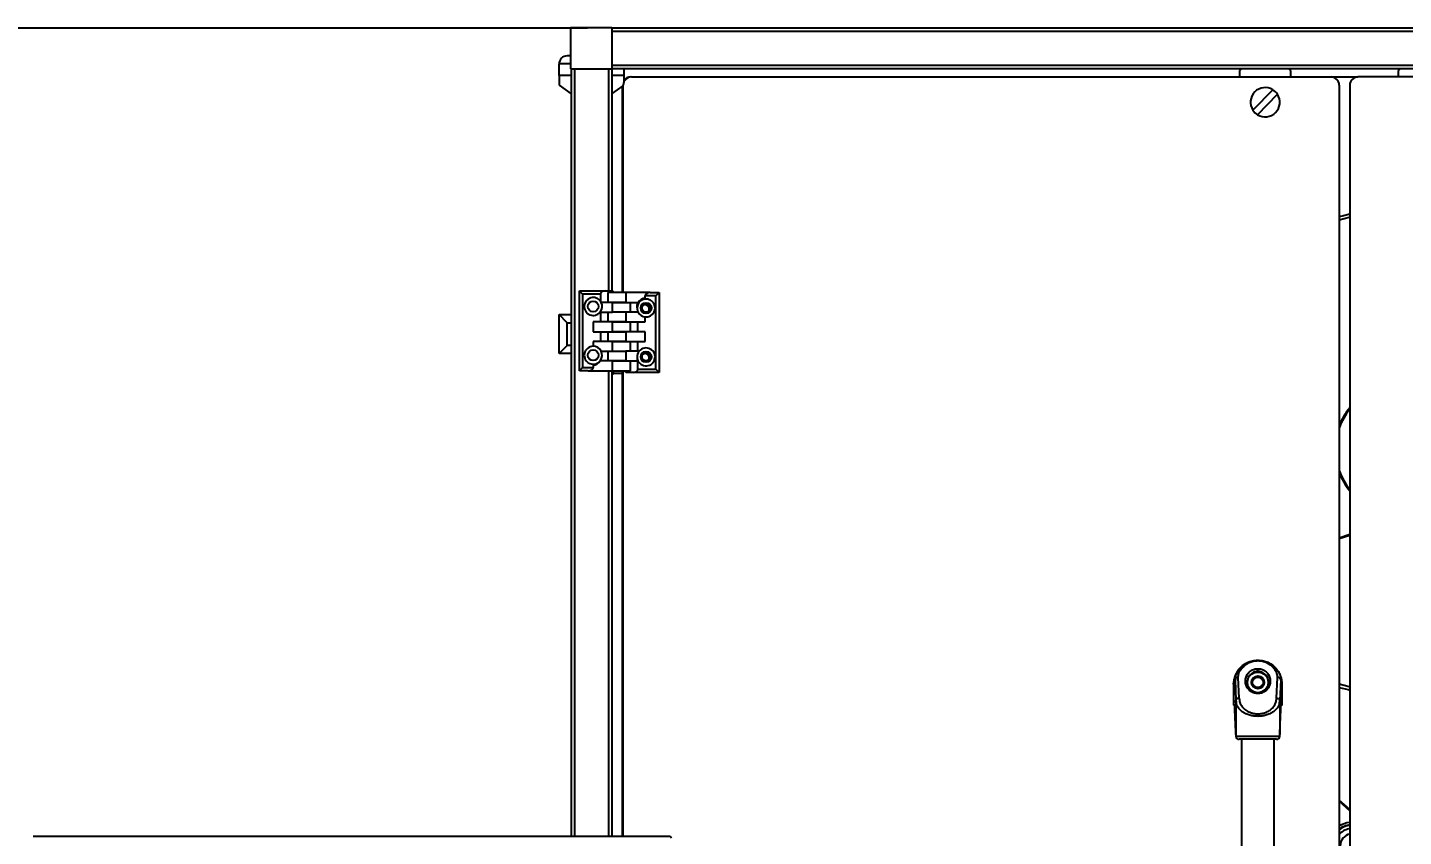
# Model space of a CAD drawing. Header units: millimetres. Extents: x 10 to 584, y 10 to 410.
# Drawn here: x 144.6 to 200.9, y 313.7 to 346.8 of the extents above; entities that cross this region are included whole.
import ezdxf

# ---------------------------------------------------------------- set-up
doc = ezdxf.new("R2010")
doc.units = ezdxf.units.MM
doc.layers.add('2', color=1, linetype='Continuous')
doc.styles.add('SLDTEXTSTYLE0', font='TXT', dxfattribs={"width": 0.7})
doc.dimstyles.new('SLDDIMSTYLE0', dxfattribs={"dimtxt": 3.5, "dimasz": 3.5, "dimexe": 0, "dimexo": 0.0625, "dimgap": 0.875, "dimtad": 1, "dimlfac": 15, "dimrnd": 1e-09, "dimzin": 12, "dimdsep": 46, "dimtxsty": 'SLDTEXTSTYLE0', "dimsah": 1, "dimcen": 0.09, "dimadec": 0, "dimazin": 3, "dimtfac": 1, "dimtofl": 0, "dimtmove": 0, "dimatfit": 3, "dimfxl": 0, "dimfrac": 2, "dimtolj": 1, "dimtzin": 12, "dimarcsym": 0})

# ---------------------------------------------------------------- blocks, each defined once
blk = doc.blocks.new('_D')
at = {"layer": '2', "color": 1}
for p, q in [((167.502, 346.778), (43.502, 346.778)), ((44.502, 346.778), (44.502, 225.845)), ((181.576, 225.845), (43.502, 225.845))]:
    blk.add_line(p, q, dxfattribs=at)
for points in [[(44.502, 346.778), (43.963, 343.278), (45.04, 343.278)], [(44.502, 225.845), (45.04, 229.345), (43.963, 229.345)]]:
    blk.add_solid(points, dxfattribs=at)
at = {"layer": '2', "color": 1, "insert": (39.99, 278.663), "char_height": 3.5, "attachment_point": 1, "rotation": 90, "style": 'SLDTEXTSTYLE0'}
blk.add_mtext('1814', dxfattribs=at)

msp = doc.modelspace()

# ---------------------------------------------------------------- linework, layer by layer
at = {"color": 7, "linetype": 'Continuous', "lineweight": 25}
for p, q in [((166.80849, 346.80498), (168.50183, 346.80498)), ((166.80849, 346.80498), (166.80849, 345.11165)), ((168.50183, 346.80498), (168.50183, 345.11165)), ((228.50183, 346.77832), (168.50183, 346.77832)), ((228.50183, 346.64498), (168.50183, 346.64498)), ((166.80849, 345.64498), (166.66849, 345.64498)), ((166.33516, 344.84498), (166.33516, 345.31165)), ((166.80849, 345.11165), (168.50183, 345.11165)), ((166.83516, 345.11165), (166.83516, 313.66498)), ((228.50183, 345.24498), (168.50183, 345.24498)), ((168.50183, 345.11165), (168.50183, 336.01165)), ((228.50183, 345.11165), (168.50183, 345.11165)), ((169.00183, 344.84498), (169.00183, 345.11165)), ((194.23516, 344.77832), (194.23516, 345.04498)), ((196.30183, 345.04498), (196.30183, 344.77832)), ((200.73516, 344.77832), (200.73516, 345.04498)), ((166.33516, 344.84498), (166.33516, 344.44498)), ((169.00183, 344.59028), (169.00183, 344.84498)), ((169.30183, 344.77832), (197.96849, 344.77832)), ((197.96849, 344.77832), (199.06849, 344.77832)), ((227.73516, 344.77832), (199.06849, 344.77832)), ((166.33516, 344.44498), (166.83516, 344.09488)), ((168.50183, 344.09488), (168.96849, 344.42164)), ((168.93516, 335.94498), (168.93516, 344.3983)), ((168.96849, 335.94498), (168.96849, 344.44498)), ((195.58267, 344.25615), (194.76384, 343.42044)), ((194.95432, 343.23381), (195.77314, 344.06953)), ((198.30183, 344.44498), (198.30183, 280.84498)), ((198.73516, 344.44498), (198.73516, 280.84498)), ((167.30183, 335.87832), (167.16849, 336.01165)), ((167.16849, 336.01165), (168.23516, 336.01165)), ((167.16849, 332.74498), (167.16849, 336.01165)), ((167.30183, 335.87832), (167.30183, 332.87832)), ((168.03516, 335.87832), (167.30183, 335.87832)), ((168.03516, 335.87832), (168.03516, 335.59028)), ((168.52839, 335.54498), (168.06176, 335.54498)), ((168.23516, 336.01165), (168.53516, 336.01165)), ((168.33516, 335.94498), (168.33516, 335.54498)), ((169.07526, 335.94498), (168.33516, 335.94498)), ((168.52839, 335.14498), (168.52839, 335.54498)), ((168.52839, 335.54498), (169.06849, 335.54498)), ((168.53516, 336.01165), (168.53516, 335.94498)), ((169.07526, 335.54498), (168.53516, 335.54498)), ((169.07526, 335.94498), (169.07526, 335.54498)), ((170.07526, 335.94498), (169.07526, 335.94498)), ((169.07526, 335.54498), (169.57982, 335.54498)), ((169.26849, 335.14498), (169.26849, 335.54498)), ((169.86849, 335.71165), (169.86849, 335.81165)), ((170.30183, 335.81165), (169.86849, 335.81165)), ((170.07526, 335.94498), (170.43516, 335.94498)), ((170.30183, 335.81165), (170.43516, 335.94498)), ((170.30183, 332.81165), (170.30183, 335.81165)), ((170.43516, 335.94498), (170.43516, 332.67832)), ((166.66849, 334.71165), (166.33516, 335.04498)), ((166.33516, 335.04498), (166.83516, 335.04498)), ((166.33516, 333.44498), (166.33516, 335.04498)), ((168.018, 335.14498), (168.52839, 335.14498)), ((168.03516, 335.14498), (168.03516, 334.74498)), ((168.33516, 335.14498), (168.33516, 334.74498)), ((169.06849, 335.14498), (168.52839, 335.14498)), ((169.07526, 335.14498), (168.53516, 335.14498)), ((169.07526, 335.14498), (169.07526, 334.74498)), ((169.57523, 335.14498), (169.07526, 335.14498)), ((169.56849, 335.1589), (169.56849, 335.14498)), ((169.86849, 334.74498), (169.86849, 334.9465)), ((166.66849, 334.71165), (166.83516, 334.71165)), ((166.66849, 333.77832), (166.66849, 334.71165)), ((167.73516, 334.74498), (167.73516, 334.34498)), ((168.52839, 334.74498), (167.73516, 334.74498)), ((167.73516, 334.34498), (168.52839, 334.34498)), ((168.03516, 334.34498), (168.03516, 333.94498)), ((168.33516, 334.34498), (168.33516, 333.94498)), ((168.52839, 334.74498), (169.06849, 334.74498)), ((168.52839, 334.34498), (168.52839, 334.74498)), ((168.52839, 334.34498), (169.06849, 334.34498)), ((169.07526, 334.74498), (168.53516, 334.74498)), ((169.07526, 334.34498), (168.53516, 334.34498)), ((169.07526, 334.74498), (169.86849, 334.74498)), ((169.07526, 334.34498), (169.07526, 333.94498)), ((169.86849, 334.34498), (169.07526, 334.34498)), ((169.26849, 334.34498), (169.26849, 334.74498)), ((169.56849, 334.34498), (169.56849, 334.74498)), ((169.86849, 333.94498), (169.86849, 334.34498)), ((166.33516, 333.44498), (166.66849, 333.77832)), ((166.83516, 333.77832), (166.66849, 333.77832)), ((167.73516, 333.94498), (167.73516, 333.74498)), ((168.52839, 333.94498), (167.73516, 333.94498)), ((168.52839, 333.94498), (169.06849, 333.94498)), ((168.52839, 333.54498), (168.52839, 333.94498)), ((169.07526, 333.94498), (168.53516, 333.94498)), ((169.07526, 333.94498), (169.86849, 333.94498)), ((169.26849, 333.54498), (169.26849, 333.94498)), ((169.56849, 333.54498), (169.56849, 333.94498)), ((166.83516, 333.44498), (166.33516, 333.44498)), ((168.06176, 333.54498), (168.52839, 333.54498)), ((168.33516, 333.54498), (168.33516, 333.14498)), ((168.52839, 333.54498), (169.06849, 333.54498)), ((168.53516, 333.54498), (169.07526, 333.54498)), ((169.07526, 333.54498), (169.07526, 333.14498)), ((169.61898, 333.54498), (169.07526, 333.54498)), ((167.30183, 332.87832), (167.16849, 332.74498)), ((167.52839, 332.74498), (167.16849, 332.74498)), ((167.30183, 332.87832), (167.73516, 332.87832)), ((167.52839, 332.74498), (168.52839, 332.74498)), ((167.73516, 332.97832), (167.73516, 332.87832)), ((168.52839, 333.14498), (168.02383, 333.14498)), ((168.03516, 333.14498), (168.03516, 333.16635)), ((168.50183, 332.74498), (168.50183, 313.66498)), ((168.52839, 333.14498), (169.06849, 333.14498)), ((168.52839, 332.74498), (168.52839, 333.14498)), ((168.52839, 332.74498), (169.26849, 332.74498)), ((169.07526, 333.14498), (168.53516, 333.14498)), ((168.53516, 332.57832), (168.53516, 332.74498)), ((168.53516, 332.64498), (168.54946, 332.64498)), ((168.54946, 332.74498), (168.54946, 332.64498)), ((168.54946, 332.64498), (168.93516, 332.64498)), ((168.93516, 313.66498), (168.93516, 332.74498)), ((168.96849, 313.66498), (168.96849, 332.74498)), ((169.06849, 332.67832), (169.06849, 332.74498)), ((169.36849, 332.67832), (169.06849, 332.67832)), ((169.07526, 333.14498), (169.55051, 333.14498)), ((169.26849, 332.74498), (169.26849, 333.14498)), ((170.43516, 332.67832), (169.36849, 332.67832)), ((169.56849, 332.81165), (169.56849, 333.09969)), ((169.56849, 332.81165), (170.30183, 332.81165)), ((170.30183, 332.81165), (170.43516, 332.67832)), ((168.53516, 332.57832), (168.50183, 332.57832)), ((198.30183, 325.9022), (198.73516, 326.04975)), ((198.30183, 325.86699), (198.73516, 326.01454)), ((194.96849, 320.8552), (194.96849, 320.88639)), ((194.12628, 320.42554), (194.0922, 320.36659)), ((194.12628, 320.42554), (194.10904, 320.38639)), ((195.8107, 320.42554), (195.84479, 320.36659)), ((193.96923, 319.90104), (193.96934, 319.90322)), ((193.96923, 319.90104), (193.96923, 319.08639)), ((194.03239, 320.08206), (194.06853, 319.23308)), ((194.20183, 319.33398), (194.16564, 320.1842)), ((195.73516, 319.33398), (195.77134, 320.1842)), ((195.90459, 320.08206), (195.86846, 319.23308)), ((195.96775, 319.90104), (195.96764, 319.90322)), ((195.96775, 319.08639), (195.96775, 319.90104)), ((194.06849, 319.22993), (194.06849, 317.84498)), ((194.96849, 319.53498), (194.96849, 319.51939)), ((195.86849, 319.22993), (195.86849, 317.84498)), ((194.00731, 319.08639), (193.96923, 319.08639)), ((194.05499, 318.2512), (194.02874, 318.86803)), ((194.96849, 318.68876), (194.96849, 318.58662)), ((195.88199, 318.2512), (195.90825, 318.86803)), ((195.92967, 319.08639), (195.96775, 319.08639)), ((194.06849, 317.84498), (194.06681, 317.84498)), ((194.06849, 317.84495), (194.06849, 317.77832)), ((195.73516, 317.64498), (194.20183, 317.64498)), ((194.30183, 317.64498), (194.30183, 307.64498)), ((195.63516, 307.64498), (195.63516, 317.64498)), ((195.86849, 317.84498), (195.87018, 317.84498)), ((195.86849, 317.77832), (195.86849, 317.84495)), ((198.73516, 314.76426), (198.30183, 315.15323)), ((198.73516, 314.71947), (198.30183, 315.10843)), ((170.88548, 313.66498), (144.78654, 313.66498)), ((198.73516, 313.97787), (198.70248, 313.97242))]:
    msp.add_line(p, q, dxfattribs=at)
at = {"color": 59, "linetype": 'Continuous', "lineweight": 25}
for p, q in [((166.80849, 345.31165), (166.33516, 345.31165)), ((166.96849, 345.11165), (166.96849, 313.66498)), ((168.36849, 345.11165), (168.36849, 336.01165)), ((166.83516, 344.84498), (166.33516, 344.84498)), ((169.00183, 344.84498), (168.50183, 344.84498)), ((168.36849, 332.74498), (168.36849, 313.66498)), ((194.06849, 317.77832), (195.86849, 317.77832)), ((198.73516, 314.11906), (198.6762, 314.10993))]:
    msp.add_line(p, q, dxfattribs=at)
at = {"color": 7, "linetype": 'Continuous', "lineweight": 25, "flags": 128}
for points in [[(198.73516, 339.15907), (198.48116, 339.09737), (198.30183, 339.04954)], [(198.30183, 319.77376), (198.66973, 319.67945), (198.73516, 319.66423)]]:
    msp.add_lwpolyline(points, dxfattribs=at)
at = {"color": 59, "linetype": 'Continuous', "lineweight": 25, "flags": 128}
for points in [[(198.73516, 339.02223), (198.70817, 339.01592), (198.30183, 338.91112)], [(198.30183, 319.91218), (198.70398, 319.80836), (198.73516, 319.80107)]]:
    msp.add_lwpolyline(points, dxfattribs=at)
at = {"color": 7, "linetype": 'Continuous', "lineweight": 25}
for centre, radius in [((167.73516, 335.37832), 0.22), ((169.90183, 335.31165), 0.22), ((169.90183, 335.31165), 0.16667), ((167.73516, 333.37832), 0.22), ((169.90183, 333.31165), 0.22), ((169.90183, 333.31165), 0.16667), ((194.96849, 319.97832), 0.42333), ((194.96849, 319.97832), 0.26204), ((194.96849, 319.97832), 0.24204), ((194.96849, 319.97832), 0.21667)]:
    msp.add_circle(centre, radius, dxfattribs=at)
for centre, radius, start, end in [((166.66849, 345.31165), 0.33333, 90, 180), ((194.30183, 345.04498), 0.06667, 90, 180), ((196.23516, 345.04498), 0.06667, 0, 90), ((200.80183, 345.04498), 0.06667, 90, 180), ((169.30183, 344.44498), 0.33333, 90, 180), ((169.26849, 344.44498), 0.33333, 90, 143.130102), ((197.96849, 344.44498), 0.33333, 0, 90), ((199.06849, 344.44498), 0.33333, 90, 180), ((195.26849, 343.74498), 0.6, 58.424391, 212.745214), ((195.26849, 343.74498), 0.6, 238.424391, 32.745214), ((195.26849, 343.74498), 0.6, 32.745214, 58.424391), ((195.26849, 343.74498), 0.6, 212.745214, 238.424391), ((167.73516, 335.37832), 0.36667, 34.623535, 320.478804), ((167.73516, 335.37832), 0.36667, 320.478804, 27.035692), ((167.73516, 335.44498), 0.33333, 25.150663, 25.841933), ((167.73516, 335.37832), 0.36667, 27.035692, 34.623535), ((169.86849, 335.37832), 0.34333, 150.9589, 194.141302), ((169.90183, 335.31165), 0.36667, 264.784091, 182.690949), ((169.86849, 335.37832), 0.33333, 90, 150), ((169.90183, 335.31165), 0.36667, 182.690949, 204.619977), ((169.90183, 335.31165), 0.36667, 204.619977, 207.035692), ((169.90183, 335.31165), 0.36667, 207.035692, 264.784091), ((169.86849, 335.27832), 0.16667, 323.130098, 126.869902), ((167.73516, 333.37832), 0.36667, 90, 325.376465), ((167.73516, 333.37832), 0.36667, 27.035692, 90), ((167.73516, 333.37832), 0.36667, 325.376465, 27.035692), ((169.90183, 333.31165), 0.36667, 140.478804, 185.340809), ((169.86849, 333.24498), 0.33333, 174.39831, 197.457603), ((169.90183, 333.31165), 0.36667, 185.340809, 140.478804), ((169.86849, 333.27832), 0.16667, 323.130097, 126.869903), ((167.73516, 333.31165), 0.33333, 270, 330), ((167.73516, 333.31165), 0.33333, 334.158067, 334.849337), ((169.86849, 333.24498), 0.33333, 197.457603, 205.841933), ((200.78824, 329.53019), 2.66624, 140.35629, 158.836273), ((200.78824, 329.53019), 2.63291, 141.240023, 160.796959), ((200.78824, 329.53019), 2.63291, 199.203041, 218.759977), ((200.78824, 329.53019), 2.66624, 201.163727, 219.64371), ((194.41461, 319.91444), 0.44541, 180.864768, 181.443671), ((194.1548, 320.06037), 0.12431, 84.994483, 169.948216), ((195.78219, 320.06037), 0.12431, 10.051784, 95.005517), ((195.52237, 319.91444), 0.44541, 358.556329, 359.135232), ((194.20183, 317.77832), 0.13333, 180, 270), ((195.73516, 317.77832), 0.13333, 270, 0), ((198.83516, 313.27832), 0.96667, 95.937772, 123.485377), ((198.83516, 313.27832), 0.86667, 96.62581, 127.979872), ((170.85749, 313.59071), 0.07936, 4.362682, 69.353527), ((198.83516, 313.27832), 0.70667, 100.821431, 139.000646), ((198.83516, 313.27832), 0.49333, 100.821431, 258.30495)]:
    msp.add_arc(centre, radius, start, end, dxfattribs=at)
at = {"color": 59, "linetype": 'Continuous', "lineweight": 25}
msp.add_arc((198.83516, 313.27832), 0.84667, 100.821431, 129.044313, dxfattribs=at)
at = {"color": 7, "linetype": 'Continuous', "lineweight": 25}
for centre, major_axis, ratio, start_param, end_param in [((168.23516, 335.87832), (0.2, 0), 0.66666667, 1.57079633, 3.14159265), ((170.07526, 335.81165), (0.20677, 0), 0.64483216, 1.57079633, 3.14159265), ((167.52839, 332.87832), (0.20677, 0), 0.64483216, 4.71238898, 6.28318531), ((169.36849, 332.81165), (0.2, 0), 0.66666667, 4.71238898, 6.28318531)]:
    msp.add_ellipse(centre, major_axis=major_axis, ratio=ratio, start_param=start_param, end_param=end_param, dxfattribs=at)
for points, knots in [([(194.12628, 320.42554), (194.16127, 320.47457), (194.23011, 320.57104), (194.37134, 320.69577), (194.54301, 320.79871), (194.74476, 320.87193), (194.89586, 320.88169), (194.96849, 320.88639)], [0, 0, 0, 0, 0.20844236, 0.41007202, 0.60041652, 0.80794258, 1, 1, 1, 1]), ([(194.96849, 320.8552), (194.91526, 320.85229), (194.8047, 320.84625), (194.64545, 320.79804), (194.48852, 320.71763), (194.34459, 320.60195), (194.27461, 320.50547), (194.23858, 320.45579)], [0, 0, 0, 0, 0.15708257, 0.32626326, 0.51101556, 0.74821415, 1, 1, 1, 1]), ([(194.96849, 320.88639), (195.0298, 320.88307), (195.15644, 320.8762), (195.33972, 320.82105), (195.52071, 320.72865), (195.68728, 320.59545), (195.76895, 320.48302), (195.8107, 320.42554)], [0, 0, 0, 0, 0.16223533, 0.3351158, 0.52082105, 0.75503888, 1, 1, 1, 1]), ([(195.69841, 320.45579), (195.66818, 320.49819), (195.60906, 320.58113), (195.48705, 320.68925), (195.33877, 320.77843), (195.16384, 320.84244), (195.03159, 320.85108), (194.96849, 320.8552)], [0, 0, 0, 0, 0.21445847, 0.41945294, 0.60999217, 0.81392716, 1, 1, 1, 1]), ([(194.10511, 320.3882), (194.09984, 320.37962), (194.08306, 320.35229), (194.05682, 320.29826), (194.02877, 320.23006), (194.00714, 320.16319), (193.99112, 320.10086), (193.9803, 320.03998), (193.97388, 319.9966), (193.97189, 319.96531), (193.97148, 319.95895)], [0, 0, 0, 0, 0.11279731, 0.35941046, 0.55877004, 0.71570219, 0.83533006, 0.9230028, 0.98435122, 1, 1, 1, 1]), ([(194.16564, 320.1842), (194.16746, 320.23639), (194.17071, 320.32944), (194.21787, 320.41724), (194.23858, 320.45579)], [0, 0, 0, 0, 0.56093425, 1, 1, 1, 1]), ([(194.96849, 319.51939), (194.94577, 319.52028), (194.89665, 319.52222), (194.81973, 319.53939), (194.73741, 319.57153), (194.64175, 319.6312), (194.54675, 319.7294), (194.47547, 319.86864), (194.44952, 320.02939), (194.47547, 320.19013), (194.54675, 320.32938), (194.64175, 320.42758), (194.73741, 320.48724), (194.81973, 320.51939), (194.89665, 320.53655), (194.94577, 320.53849), (194.96849, 320.53939)], [0, 0, 0, 0, 0.03292486, 0.07117138, 0.11670959, 0.17178766, 0.26304091, 0.37480765, 0.5, 0.62519235, 0.73695909, 0.82821234, 0.88329041, 0.92882862, 0.96707514, 1, 1, 1, 1]), ([(194.96849, 320.42165), (194.94746, 320.42081), (194.9156, 320.41954), (194.87449, 320.41192), (194.82861, 320.40031), (194.76692, 320.37592), (194.69458, 320.3307), (194.62701, 320.26655), (194.58247, 320.20056), (194.55411, 320.13891), (194.53765, 320.0876), (194.52743, 320.03324), (194.52401, 319.97832), (194.52743, 319.92339), (194.53765, 319.86903), (194.55411, 319.81773), (194.58247, 319.75607), (194.62702, 319.69008), (194.69455, 319.62595), (194.75761, 319.58656), (194.80783, 319.56453), (194.85112, 319.54989), (194.90452, 319.53765), (194.94747, 319.53586), (194.96849, 319.53498)], [0, 0, 0, 0, 0.032993171, 0.049980126, 0.067462426, 0.111427609, 0.165599371, 0.232144312, 0.311728075, 0.354144574, 0.402582283, 0.450851105, 0.499989866, 0.549128627, 0.597397448, 0.645834129, 0.688251656, 0.76783542, 0.83438036, 0.888552123, 0.911164557, 0.932591016, 0.967006615, 1, 1, 1, 1]), ([(194.96849, 320.53939), (194.99122, 320.53849), (195.04034, 320.53655), (195.11725, 320.51939), (195.19957, 320.48724), (195.29523, 320.42758), (195.39023, 320.32938), (195.46151, 320.19013), (195.48746, 320.02939), (195.46151, 319.86864), (195.39023, 319.7294), (195.29523, 319.6312), (195.19957, 319.57153), (195.11725, 319.53939), (195.04034, 319.52222), (194.99122, 319.52028), (194.96849, 319.51939)], [0, 0, 0, 0, 0.03292486, 0.07117138, 0.11670959, 0.17178766, 0.26304091, 0.37480765, 0.5, 0.62519235, 0.73695909, 0.82821234, 0.88329041, 0.92882862, 0.96707514, 1, 1, 1, 1]), ([(194.96849, 319.53498), (194.98953, 319.53582), (195.02139, 319.5371), (195.06249, 319.54472), (195.10837, 319.55632), (195.17007, 319.58072), (195.24241, 319.62594), (195.30997, 319.69009), (195.35452, 319.75607), (195.38287, 319.81772), (195.39934, 319.86903), (195.40955, 319.92339), (195.41297, 319.97832), (195.40955, 320.03324), (195.39934, 320.0876), (195.38287, 320.13891), (195.35452, 320.20056), (195.30996, 320.26655), (195.24244, 320.33069), (195.17938, 320.37008), (195.12915, 320.3921), (195.08586, 320.40674), (195.03247, 320.41898), (194.98952, 320.42077), (194.96849, 320.42165)], [0, 0, 0, 0, 0.032993171, 0.049980126, 0.067462426, 0.111427609, 0.165599371, 0.232144312, 0.311728075, 0.354144573, 0.402582283, 0.450851105, 0.499989866, 0.549128627, 0.597397448, 0.645834129, 0.688251656, 0.76783542, 0.83438036, 0.888552123, 0.911164557, 0.932591016, 0.967006615, 1, 1, 1, 1]), ([(195.77134, 320.1842), (195.76952, 320.23639), (195.76627, 320.32944), (195.71911, 320.41724), (195.69841, 320.45579)], [0, 0, 0, 0, 0.56093425, 1, 1, 1, 1]), ([(195.8107, 320.42554), (195.83994, 320.37013), (195.89824, 320.25963), (195.90248, 320.14114), (195.90459, 320.08206)], [0, 0, 0, 0, 0.50141674, 1, 1, 1, 1]), ([(195.9655, 319.95895), (195.9651, 319.96531), (195.9631, 319.9966), (195.95669, 320.03998), (195.94587, 320.10086), (195.92984, 320.16319), (195.90821, 320.23006), (195.88017, 320.29826), (195.85392, 320.35229), (195.83714, 320.37962), (195.83188, 320.3882)], [0, 0, 0, 0, 0.01564878, 0.0769972, 0.16466994, 0.28429781, 0.44122996, 0.64058954, 0.88720269, 1, 1, 1, 1]), ([(193.96925, 319.90772), (193.96924, 319.90647), (193.96923, 319.90425), (193.96923, 319.90202), (193.96923, 319.90104)], [0, 0, 0, 0, 0.56, 1, 1, 1, 1]), ([(193.97191, 319.969), (193.97117, 319.95879), (193.9697, 319.93838), (193.9694, 319.91793), (193.96925, 319.90772)], [0, 0, 0, 0, 0.50062613, 1, 1, 1, 1]), ([(193.96934, 319.90322), (193.96976, 319.90915), (193.97083, 319.9244), (193.97367, 319.94322), (193.97814, 319.96576), (193.98456, 319.9881), (193.99311, 320.01204), (194.00408, 320.03623), (194.01757, 320.06068), (194.02724, 320.07463), (194.03239, 320.08206)], [0, 0, 0, 0, 0.02194753, 0.05644733, 0.13711926, 0.23668215, 0.361795, 0.54279434, 0.75649863, 1, 1, 1, 1]), ([(195.96764, 319.90322), (195.96723, 319.90915), (195.96616, 319.9244), (195.96331, 319.94322), (195.95885, 319.96576), (195.95242, 319.9881), (195.94388, 320.01204), (195.9329, 320.03623), (195.91941, 320.06068), (195.90974, 320.07463), (195.90459, 320.08206)], [0, 0, 0, 0, 0.02194753, 0.05644733, 0.13711926, 0.23668215, 0.361795, 0.54279434, 0.75649863, 1, 1, 1, 1]), ([(195.96773, 319.90772), (195.96759, 319.91793), (195.96729, 319.93838), (195.96581, 319.95879), (195.96507, 319.969)], [0, 0, 0, 0, 0.4994573, 1, 1, 1, 1]), ([(195.96775, 319.90104), (195.96775, 319.90229), (195.96775, 319.90451), (195.96774, 319.90674), (195.96773, 319.90772)], [0, 0, 0, 0, 0.56, 1, 1, 1, 1]), ([(194.06853, 319.23308), (194.06852, 319.23254), (194.06849, 319.23157), (194.06849, 319.23043), (194.06849, 319.22993)], [0, 0, 0, 0, 0.55769689, 1, 1, 1, 1]), ([(194.96849, 318.58662), (194.91345, 318.58873), (194.79906, 318.59312), (194.63006, 318.62956), (194.49762, 318.67871), (194.3996, 318.72998), (194.32308, 318.77932), (194.24885, 318.84034), (194.18161, 318.91361), (194.13475, 318.98395), (194.1025, 319.05104), (194.08268, 319.11088), (194.07062, 319.17148), (194.06919, 319.21064), (194.06849, 319.22993)], [0, 0, 0, 0, 0.10442027, 0.21699368, 0.33808333, 0.40100763, 0.46711379, 0.55489556, 0.64459873, 0.73791393, 0.80089669, 0.87201161, 0.93697556, 1, 1, 1, 1]), ([(194.20183, 319.33398), (194.19145, 319.33336), (194.17187, 319.33219), (194.13925, 319.32287), (194.10477, 319.30427), (194.07534, 319.27218), (194.07076, 319.2459), (194.06853, 319.23308)], [0, 0, 0, 0, 0.151243933, 0.285304475, 0.501034999, 0.756569454, 1, 1, 1, 1]), ([(194.07106, 319.25227), (194.07132, 319.22749), (194.07184, 319.178), (194.08095, 319.1296), (194.08551, 319.10543)], [0, 0, 0, 0, 0.500673434, 1, 1, 1, 1]), ([(194.20183, 319.33398), (194.20725, 319.27468), (194.21833, 319.15356), (194.31289, 318.98103), (194.45626, 318.84194), (194.62703, 318.74981), (194.79619, 318.69803), (194.91294, 318.69175), (194.96849, 318.68876)], [0, 0, 0, 0, 0.198236551, 0.404859839, 0.604699114, 0.749387224, 0.880759318, 1, 1, 1, 1]), ([(194.96849, 318.68876), (195.0214, 318.69147), (195.13233, 318.69715), (195.29406, 318.74402), (195.44429, 318.82024), (195.57272, 318.92638), (195.66724, 319.05414), (195.72521, 319.19315), (195.73189, 319.28775), (195.73516, 319.33398)], [0, 0, 0, 0, 0.11352191, 0.23801144, 0.37463918, 0.52216133, 0.68373569, 0.84544547, 1, 1, 1, 1]), ([(195.73516, 319.33398), (195.74553, 319.33336), (195.76511, 319.33219), (195.79773, 319.32287), (195.83221, 319.30427), (195.86164, 319.27218), (195.86622, 319.2459), (195.86846, 319.23308)], [0, 0, 0, 0, 0.15123643, 0.28529447, 0.50103496, 0.75656283, 1, 1, 1, 1]), ([(195.86849, 319.22993), (195.86763, 319.21066), (195.86589, 319.17153), (195.85942, 319.13028), (195.85209, 319.1087), (195.85138, 319.10662)], [0, 0, 0, 0, 0.46709736, 0.94856915, 1, 1, 1, 1]), ([(195.85148, 319.10543), (195.85603, 319.1296), (195.86515, 319.178), (195.86566, 319.22749), (195.86592, 319.25227)], [0, 0, 0, 0, 0.499326566, 1, 1, 1, 1]), ([(195.86846, 319.23308), (195.86847, 319.23254), (195.86849, 319.23157), (195.86849, 319.23043), (195.86849, 319.22993)], [0, 0, 0, 0, 0.55769689, 1, 1, 1, 1]), ([(193.96923, 319.08639), (193.97015, 319.07789), (193.97154, 319.06495), (193.9799, 319.04946), (193.99016, 319.03675), (194.00392, 319.02701), (194.02038, 319.02082), (194.0305, 319.0201), (194.03592, 319.01972)], [0, 0, 0, 0, 0.24248366, 0.36942088, 0.499787, 0.70965685, 0.8448738, 1, 1, 1, 1]), ([(194.02874, 318.86803), (194.02701, 318.9041), (194.02352, 318.97677), (194.01631, 319.06395), (194.01072, 319.0779), (194.00731, 319.08639)], [0, 0, 0, 0, 0.27844283, 0.56114742, 1, 1, 1, 1]), ([(195.90107, 319.01972), (195.90648, 319.0201), (195.91661, 319.02081), (195.93306, 319.02701), (195.94682, 319.03675), (195.95708, 319.04946), (195.96545, 319.06495), (195.96684, 319.07789), (195.96775, 319.08639)], [0, 0, 0, 0, 0.15511178, 0.29032393, 0.50021302, 0.63056988, 0.75750403, 1, 1, 1, 1]), ([(195.90825, 318.86803), (195.90998, 318.9041), (195.91347, 318.97677), (195.92067, 319.06395), (195.92627, 319.0779), (195.92967, 319.08639)], [0, 0, 0, 0, 0.27844283, 0.56114742, 1, 1, 1, 1]), ([(194.06681, 317.84498), (194.06487, 317.92719), (194.06142, 318.07382), (194.05695, 318.19705), (194.05499, 318.2512)], [0, 0, 0, 0, 0.56064178, 1, 1, 1, 1]), ([(195.87018, 317.84498), (195.87211, 317.92719), (195.87557, 318.07382), (195.88003, 318.19705), (195.88199, 318.2512)], [0, 0, 0, 0, 0.56064178, 1, 1, 1, 1])]:
    msp.add_open_spline(points, degree=3, knots=knots, dxfattribs=at)
at = {"color": 59, "linetype": 'Continuous', "lineweight": 25}
for points, knots in [([(194.10904, 320.38639), (194.08706, 320.34381), (194.03661, 320.24605), (194.03392, 320.14123), (194.03239, 320.08206)], [0, 0, 0, 0, 0.43555471, 1, 1, 1, 1]), ([(195.85138, 319.10662), (195.84552, 319.08727), (195.8339, 319.04895), (195.7959, 318.97132), (195.72817, 318.87662), (195.61216, 318.77383), (195.46873, 318.68963), (195.30694, 318.62956), (195.13792, 318.59312), (195.02354, 318.58873), (194.96849, 318.58662)], [0, 0, 0, 0, 0.07421695, 0.14705865, 0.30462427, 0.4599894, 0.60900618, 0.74904652, 0.87923782, 1, 1, 1, 1]), ([(194.01364, 319.05899), (194.01321, 319.05962), (194.00784, 319.0674), (194.00757, 319.07729), (194.00731, 319.08639)], [0, 0, 0, 0, 0.08010042, 1, 1, 1, 1]), ([(195.92334, 319.05899), (195.92377, 319.05962), (195.92914, 319.0674), (195.92942, 319.07729), (195.92967, 319.08639)], [0, 0, 0, 0, 0.08010042, 1, 1, 1, 1])]:
    msp.add_open_spline(points, degree=3, knots=knots, dxfattribs=at)
at = {"color": 7, "linetype": 'Continuous', "lineweight": 25}
for points in [[(194.23858, 320.45579), (194.2268, 320.4581), (194.20325, 320.46271), (194.17097, 320.45842), (194.14353, 320.44662), (194.13203, 320.43257), (194.12628, 320.42554)], [(194.96849, 320.42165), (194.96849, 320.42225), (194.96849, 320.42346), (194.96849, 320.43293), (194.96849, 320.44708), (194.96849, 320.46516), (194.96849, 320.48538), (194.96849, 320.50578), (194.96849, 320.52491), (194.96849, 320.53456), (194.96849, 320.53939)], [(195.69841, 320.45579), (195.71018, 320.4581), (195.73373, 320.46271), (195.76602, 320.45842), (195.79345, 320.44662), (195.80495, 320.43257), (195.8107, 320.42554)]]:
    msp.add_open_spline(points, degree=3, dxfattribs=at)

# ---------------------------------------------------------------- dimensions: what is measured, and where the dimension line sits
at = {"layer": '2', "color": 1}
dim = msp.add_linear_dim(base=(44.50183, 225.84498), p1=(168.50183, 346.77832), p2=(182.57616, 225.84498), angle=90, dimstyle='SLDDIMSTYLE0', dxfattribs=at)
dim.commit()
dim.dimension.update_dxf_attribs({"geometry": '_D', "text_midpoint": (44.50183, 284.48628), "dimtype": 160})

doc.saveas('drawing.dxf')
